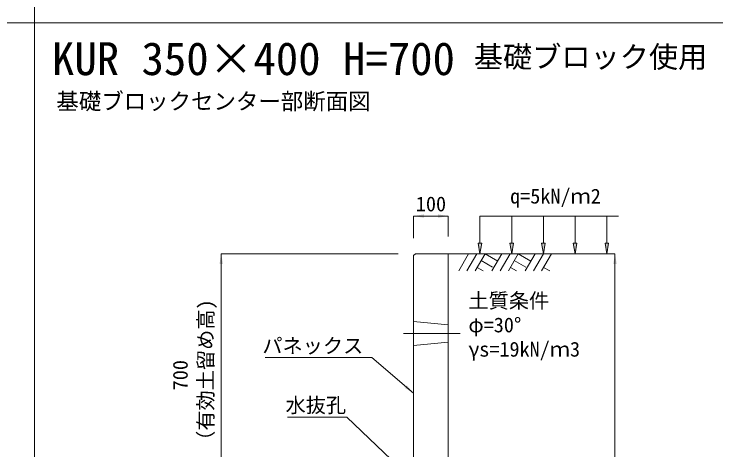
# Model space of a CAD drawing. Units: millimetres at full size, sheet at 1:40. Extents: x 206103 to 244503, y 883348 to 903496.
# Drawn here: x 236444 to 238469, y 891817 to 893073 of the extents above; entities that cross this region are included whole.
import ezdxf
from ezdxf.enums import TextEntityAlignment as Align

# ---------------------------------------------------------------- set-up
doc = ezdxf.new("R2010")
doc.units = ezdxf.units.MM
doc.header["$LTSCALE"] = 40
doc.linetypes.add('DASHED', pattern=[7.5, 6, -1.5])
doc.linetypes.add('USER1', pattern=[28.575, 19.05, -3.175, 3.175, -3.175])
for name, color, linetype, lineweight in [('0_2', 7, 'Continuous', 20), ('パネックスKUR', 2, 'Continuous', 20), ('図枠', 5, 'Continuous', 13), ('寸法線', 7, 'Continuous', 13), ('引出線', 4, 'Continuous', 13), ('補助線', 8, 'USER1', 13), ('ﾊｯﾁﾝｸﾞ', 7, 'Continuous', 5)]:
    doc.layers.add(name, color=color, linetype=linetype, lineweight=lineweight)
doc.layers.add('文字', color=7, linetype='Continuous')
doc.styles.add('ＭＳ ゴシック', font='')
doc.styles.get('ＭＳ ゴシック').set_extended_font_data('MS Gothic')

# ---------------------------------------------------------------- blocks, each defined once
blk = doc.blocks.new('filled_arrow')
at = {"color": 0, "linetype": 'Continuous', "lineweight": -2}
blk.add_solid([(7.5, 1.25), (0, 0), (7.5, -1.25)], dxfattribs=at)

msp = doc.modelspace()

# ---------------------------------------------------------------- hatches: boundary and pattern name
at = {"layer": '寸法線'}
for points in [[(237792.94, 892412.33), (237787.94, 892382.33), (237782.94, 892412.33)], [(237884.35, 892412.33), (237879.35, 892382.33), (237874.35, 892412.33)], [(237975.76, 892412.33), (237970.76, 892382.33), (237965.76, 892412.33)], [(238067.18, 892412.33), (238062.18, 892382.33), (238057.18, 892412.33)], [(238158.59, 892412.33), (238153.59, 892382.33), (238148.59, 892412.33)]]:
    msp.add_hatch(color=256, dxfattribs=at).paths.add_polyline_path(points)

# ---------------------------------------------------------------- linework, layer by layer
at = {"layer": '0_2'}
msp.add_line((237696.53, 892382.33), (238096.53, 892382.33), dxfattribs=at)
at = {"layer": 'パネックスKUR'}
for p, q in [((237596.53, 892377.33), (237601.53, 892382.33)), ((237596.53, 892377.33), (237596.53, 891682.33)), ((237696.53, 892382.33), (237601.53, 892382.33)), ((237696.53, 892382.33), (237696.53, 891052.33))]:
    msp.add_line(p, q, dxfattribs=at)
at = {"layer": 'パネックスKUR', "linetype": 'DASHED', "lineweight": 9}
for p, q in [((237596.53, 892187.33), (237696.53, 892177.33)), ((237596.53, 892117.33), (237696.53, 892127.33))]:
    msp.add_line(p, q, dxfattribs=at)
at = {"layer": '図枠'}
for p, q in [((236503.21, 903148.33), (236503.21, 883348.33)), ((227303.21, 893048.33), (244503.21, 893048.33))]:
    msp.add_line(p, q, dxfattribs=at)
at = {"layer": '寸法線'}
for p, q in [((237596.53, 892490.88), (237696.53, 892490.88)), ((237596.53, 892427.33), (237596.53, 892490.88)), ((237696.53, 892432.33), (237696.53, 892490.88)), ((237041.53, 891682.33), (237041.53, 892382.33)), ((237551.53, 892382.33), (237041.53, 892382.33)), ((237746.53, 892382.33), (238177.37, 892382.33)), ((238177.37, 891052.33), (238177.37, 892382.33))]:
    msp.add_line(p, q, dxfattribs=at)
at = {"layer": '寸法線', "lineweight": 9}
for p, q in [((238187.94, 892490.88), (237787.94, 892490.88)), ((237787.94, 892412.33), (237787.94, 892490.88)), ((237879.35, 892412.33), (237879.35, 892490.88)), ((237970.76, 892412.33), (237970.76, 892490.88)), ((238062.18, 892412.33), (238062.18, 892490.88)), ((238153.59, 892412.33), (238153.59, 892490.88))]:
    msp.add_line(p, q, dxfattribs=at)
for points in [[(237792.94, 892412.33), (237787.94, 892382.33), (237782.94, 892412.33)], [(237884.35, 892412.33), (237879.35, 892382.33), (237874.35, 892412.33)], [(237975.76, 892412.33), (237970.76, 892382.33), (237965.76, 892412.33)], [(238067.18, 892412.33), (238062.18, 892382.33), (238057.18, 892412.33)], [(238158.59, 892412.33), (238153.59, 892382.33), (238148.59, 892412.33)]]:
    msp.add_lwpolyline(points, close=True, dxfattribs=at)
at = {"layer": '引出線'}
for points in [[(237596.53, 891979.83), (237476.32, 892083.29), (237168.07, 892083.29)], [(237596.53, 891727.33), (237404.07, 891910.78), (237232.32, 891910.78)]]:
    msp.add_lwpolyline(points, dxfattribs=at)
at = {"layer": '補助線'}
msp.add_line((237567.17, 892152.33), (237730.88, 892152.33), dxfattribs=at)
at = {"layer": 'ﾊｯﾁﾝｸﾞ', "lineweight": 9}
for p, q in [((237755.17, 892382.32), (237726.53, 892332.7)), ((237778.8, 892382.32), (237750.15, 892332.7)), ((237802.42, 892382.32), (237773.77, 892332.7)), ((237802.42, 892382.32), (237838.99, 892361.21)), ((237851.18, 892382.32), (237822.53, 892332.7)), ((237874.8, 892382.32), (237846.15, 892332.7)), ((237898.42, 892382.32), (237869.77, 892332.7)), ((237898.42, 892382.32), (237934.99, 892361.21)), ((237947.17, 892382.32), (237918.52, 892332.7)), ((237970.8, 892382.32), (237942.15, 892332.7)), ((237994.42, 892382.32), (237965.77, 892332.7)), ((237791, 892362.54), (237824.41, 892343.25)), ((237887, 892362.54), (237920.41, 892343.25)), ((237779.58, 892342.75), (237796.99, 892332.7)), ((237875.57, 892342.75), (237892.99, 892332.7)), ((237971.57, 892342.75), (237988.99, 892332.7))]:
    msp.add_line(p, q, dxfattribs=at)

# ---------------------------------------------------------------- block references
at = {"layer": '寸法線', "xscale": 4, "yscale": 4}
msp.add_blockref('filled_arrow', (237596.53, 892490.88), dxfattribs=at)
for p, rotation in [((237696.53, 892490.88), 180), ((237041.53, 892382.33), 270), ((238177.37, 892382.33), 270)]:
    msp.add_blockref('filled_arrow', p, dxfattribs=dict(at, rotation=rotation))
at = {"layer": '引出線', "xscale": 4, "yscale": 4, "rotation": 139.3}
msp.add_blockref('filled_arrow', (237596.53, 891979.83), dxfattribs=at)

# ---------------------------------------------------------------- texts
at = {"layer": '0_2', "style": 'ＭＳ ゴシック'}
msp.add_text('基礎ブロックセンター部断面図', height=47.47, dxfattribs=at).set_placement((236565.97, 892783.91), align=Align.BOTTOM_LEFT)
at = {"layer": '寸法線', "style": 'ＭＳ ゴシック'}
msp.add_text('100', height=42.72, dxfattribs=at).set_placement((237646.53, 892525.88), align=Align.MIDDLE_CENTER)
for s, p in [('（有効土留め高)', (237030.73, 891813.8)), ('700', (236957.6, 891988.62))]:
    msp.add_text(s, height=42.72, rotation=90, dxfattribs=at).set_placement(p, align=Align.BOTTOM_LEFT)
at = {"layer": '引出線', "style": 'ＭＳ ゴシック'}
for s, p in [('パネックス', (237451.32, 892138.43)), ('水抜孔', (237401.82, 891967.06))]:
    msp.add_text(s, height=42.72, dxfattribs=at).set_placement(p, align=Align.TOP_RIGHT)
at = {"layer": '文字', "style": 'ＭＳ ゴシック'}
for s, height, p in [('KUR 350×400 H=700', 94.94, (236553.21, 892868.83)), ('q=5kN/ｍ2', 42.72, (237874.83, 892514.15))]:
    msp.add_text(s, height=height, dxfattribs=at).set_placement(p, align=Align.BOTTOM_LEFT)
msp.add_text('基礎ブロック使用', height=61.71, dxfattribs=at).set_placement((238443.58, 892949.79), align=Align.MIDDLE_RIGHT)
for s, p in [('土質条件', (237754.49, 892268.36)), ('φ=30°', (237754.49, 892198.36)), ('γs=19kN/ｍ3', (237754.49, 892128.36))]:
    msp.add_text(s, height=42.72, dxfattribs=at).set_placement(p, align=Align.TOP_LEFT)

doc.saveas('drawing.dxf')
